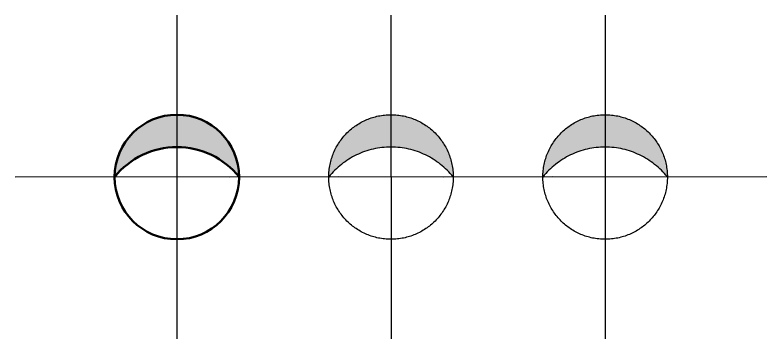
# Model space of a CAD drawing. Header units: millimetres. Extents: x -5302 to 21798, y 61761 to 66330.
# Drawn here: x 11277 to 12032, y 65735 to 66060 of the extents above; entities that cross this region are included whole.
import ezdxf

# ---------------------------------------------------------------- set-up
doc = ezdxf.new("R2010")
doc.units = ezdxf.units.MM
doc.header["$LTSCALE"] = 10
doc.linetypes.add('_aa', pattern=[1.4, 0.5, -0.2, 0.5, -0.2])
doc.linetypes.add('DASHDOT', pattern=[25.4, 12.7, -6.35, 0, -6.35])
doc.layers.get('0').update_dxf_attribs({"color": 3})
doc.layers.add('V-tvarovky', color=3, linetype='Continuous', lineweight=50)
doc.layers.add('VZT_EXHAUST', color=3, linetype='_aa')

# ---------------------------------------------------------------- blocks, each defined once
blk = doc.blocks.new('*U69')
at = {"linetype": 'ByBlock', "lineweight": -2, "ltscale": 2000}
blk.add_hatch(color=0, dxfattribs=at).paths.add_polyline_path([(0, 62.5, 0.414214), (-62.5, 0, 0.414214), (0, -62.5, -0.480625)])
at = {"color": 2, "linetype": 'DASHDOT', "lineweight": 25, "ltscale": 2000}
for p, q in [((0, 162.5), (0, -162.5)), ((-162.5, 0), (162.5, 0))]:
    blk.add_line(p, q, dxfattribs=at)
at = {"color": 0, "linetype": 'ByBlock', "lineweight": -2, "ltscale": 2000}
blk.add_circle((0, 0), 62.5, dxfattribs=at)
blk.add_arc((50, 0), 80.04, 128.65981, 231.34019, dxfattribs=at)
blk = doc.blocks.new('*U70')
at = {"linetype": 'ByBlock', "lineweight": -2, "ltscale": 2000}
blk.add_hatch(color=0, dxfattribs=at).paths.add_polyline_path([(0, 62.5, 0.414214), (-62.5, 0, 0.414214), (0, -62.5, -0.480625)])
at = {"color": 2, "linetype": 'DASHDOT', "lineweight": 25, "ltscale": 2000}
for p, q in [((0, 162.5), (0, -162.5)), ((-162.5, 0), (162.5, 0))]:
    blk.add_line(p, q, dxfattribs=at)
at = {"color": 0, "linetype": 'ByBlock', "lineweight": -2, "ltscale": 2000}
blk.add_circle((0, 0), 62.5, dxfattribs=at)
blk.add_arc((50, 0), 80.04, 128.65981, 231.34019, dxfattribs=at)
blk = doc.blocks.new('*U71')
at = {"linetype": 'ByBlock', "lineweight": -2, "ltscale": 2000}
blk.add_hatch(color=0, dxfattribs=at).paths.add_polyline_path([(0, 62.5, 0.414214), (-62.5, 0, 0.414214), (0, -62.5, -0.480625)])
at = {"color": 2, "linetype": 'DASHDOT', "lineweight": 25, "ltscale": 2000}
for p, q in [((0, 162.5), (0, -162.5)), ((-162.5, 0), (162.5, 0))]:
    blk.add_line(p, q, dxfattribs=at)
at = {"color": 0, "linetype": 'ByBlock', "lineweight": -2, "ltscale": 2000}
blk.add_circle((0, 0), 62.5, dxfattribs=at)
blk.add_arc((50, 0), 80.04, 128.65981, 231.34019, dxfattribs=at)

msp = doc.modelspace()

# ---------------------------------------------------------------- block references
at = {"layer": 'V-tvarovky', "ltscale": 2000, "rotation": 270.0011362782444}
msp.add_blockref('*U71', (11439.8, 65897.77), dxfattribs=at)
at = {"layer": 'VZT_EXHAUST', "ltscale": 200}
for name, p, rotation in [('*U70', (11654.8, 65897.77), 270.0011362782745), ('*U69', (11869.8, 65897.77), 270.0011362782653)]:
    msp.add_blockref(name, p, dxfattribs=dict(at, rotation=rotation))

doc.saveas('drawing.dxf')
